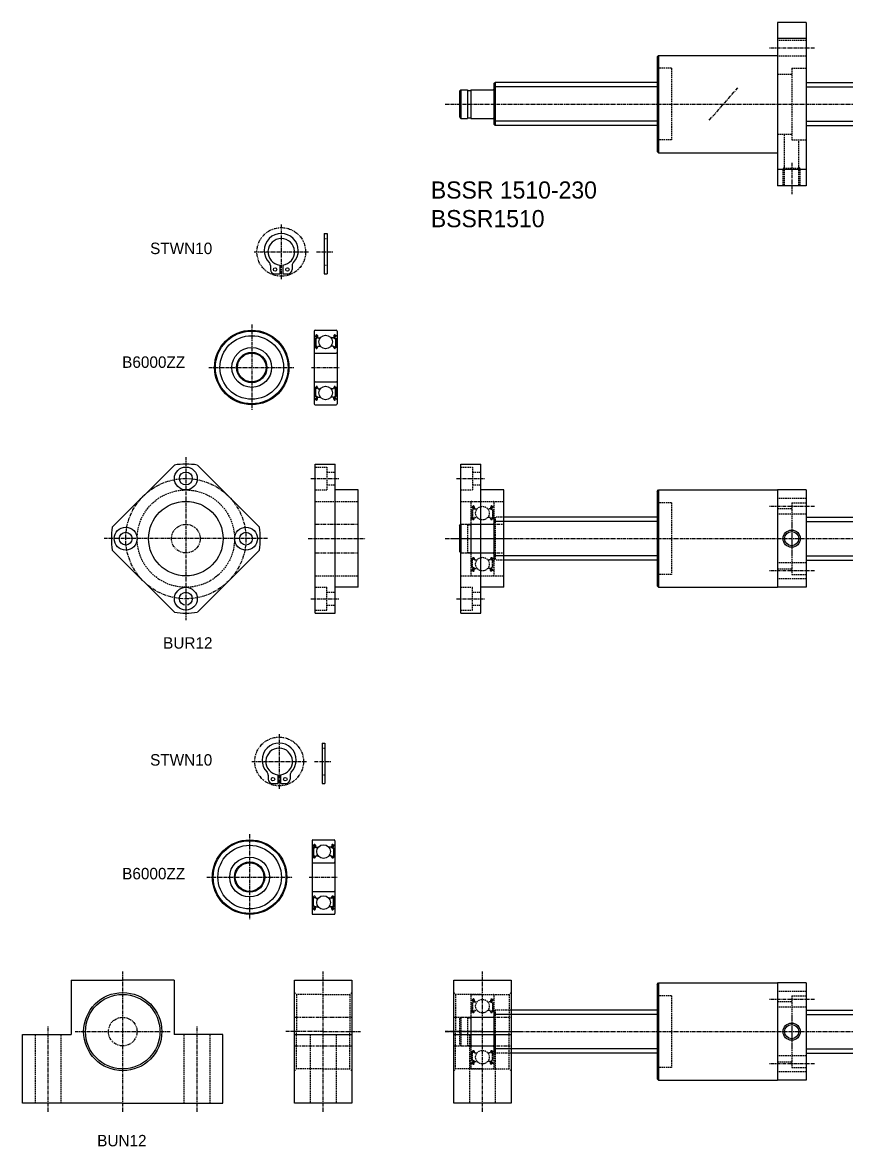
# Model space of a CAD drawing. Extents: x -133 to 443, y -316 to 82.
# Drawn here: x -132.6 to 155.1, y -315.8 to 76.6 of the extents above; entities that cross this region are included whole.
import ezdxf

# ---------------------------------------------------------------- set-up
doc = ezdxf.new("R2010")
doc.units = 0
for name, pattern in [('CENTER', [2, 1.25, -0.25, 0.25, -0.25]), ('DASHED', [0.75, 0.5, -0.25]), ('PHANTOM', [2.5, 1.25, -0.25, 0.25, -0.25, 0.25, -0.25])]:
    doc.linetypes.add(name, pattern=pattern)
doc.layers.get('0').update_dxf_attribs({"linetype": 'CONTINUOUS'})
doc.layers.add('CENTER', color=1, linetype='CENTER')

# ---------------------------------------------------------------- blocks, each defined once
blk = doc.blocks.new('BSSR1510')
at = {"color": 7, "linetype": 'CONTINUOUS'}
for p, q in [((-10, 28.5), (-10, -28.5)), ((0, 28.5), (-10, 28.5)), ((0, 28.5), (0, -28.5)), ((0, 22.87), (-10, 22.87)), ((-52, 16.5), (-51.5, 17)), ((-52, 16.5), (-52, -16.5)), ((-51.5, 17), (-10, 17)), ((-51.5, 17), (-51.5, -17)), ((-121, 4.5), (-120.5, 5)), ((-121, 4.5), (-121, -4.5)), ((-120.5, 5), (-120.5, -5)), ((-120.5, 5), (-118.15, 5)), ((-118.15, 5), (-118.15, -5)), ((-118.15, 4.8), (-117, 4.8)), ((-117, 5), (-117, -5)), ((-117, 5), (-109.2, 5)), ((-109, 7), (-108.5, 7.5)), ((-109, 7), (-109, -7)), ((-52, 7.5), (-108.5, 7.5)), ((-108.5, 7.5), (-108.5, -7.5)), ((0, 7.5), (54, 7.5)), ((54, 7.5), (54, -7.5)), ((54.2, 6), (93.5, 6)), ((84, 6), (84, -6)), ((93.5, 6), (93.5, -6)), ((93.5, 6), (94, 5.5)), ((94, 5.5), (94, -5.5)), ((94, 5), (108.5, 5)), ((108.5, 5), (108.5, -5)), ((108.5, 5), (109, 4.5)), ((109, 4.5), (109, -4.5)), ((-109, 3.6), (-109, 3.6)), ((-109, 0), (-109, 0)), ((-121, -4.5), (-120.5, -5)), ((-120.5, -5), (-118.15, -5)), ((-118.15, -4.8), (-117, -4.8)), ((-117, -5), (-109.2, -5)), ((-109, -7), (-108.5, -7.5)), ((-52, -7.5), (-108.5, -7.5)), ((0, -7.5), (54, -7.5)), ((54.2, -6), (93.5, -6)), ((94, -5.5), (93.5, -6)), ((94, -5), (108.5, -5)), ((109, -4.5), (108.5, -5)), ((-51.5, -17), (-52, -16.5)), ((-51.5, -17), (-10, -17)), ((0, -22.87), (-10, -22.87)), ((0, -28.5), (-10, -28.5))]:
    blk.add_line(p, q, dxfattribs=at)
at = {"color": 3, "linetype": 'DASHED'}
for p, q in [((0, 22.24), (-10, 22.24)), ((0, 16.74), (-10, 16.74)), ((-47, 12.5), (-52, 12.5)), ((-47, 12.5), (-47, -12.5)), ((-5, 12.5), (-5, -12.5)), ((-5, 12.5), (0, 12.5)), ((-10, 10.5), (-5, 10.5)), ((-10, -10.5), (-5, -10.5)), ((-7.46, -28.5), (-7.46, -10.5)), ((-47, -12.5), (-52, -12.5)), ((-5, -12.5), (0, -12.5)), ((-2.54, -28.5), (-2.54, -12.5)), ((-8, -22.5), (-7.46, -21.96)), ((-2, -22.5), (-8, -22.5)), ((-8, -28.5), (-8, -22.5)), ((-2, -22.5), (-2.54, -21.96)), ((-2, -28.5), (-2, -22.5))]:
    blk.add_line(p, q, dxfattribs=at)
at = {"color": 3, "linetype": 'CONTINUOUS'}
for p, q in [((-52, 6), (-109, 6)), ((0, 6), (54, 6)), ((83.05, 6), (84, 5.05)), ((84, 5.05), (94, 5.05)), ((-52, -6), (-109, -6)), ((0, -6), (54, -6)), ((83.05, -6), (84, -5.05)), ((84, -5.05), (94, -5.05))]:
    blk.add_line(p, q, dxfattribs=at)
at = {"color": 3, "linetype": 'PHANTOM'}
for p, q in [((54, 7.5), (64, 7.5)), ((64, 7.5), (64, -7.5)), ((54, -7.5), (64, -7.5))]:
    blk.add_line(p, q, dxfattribs=at)
at = {"color": 7, "linetype": 'CONTINUOUS'}
for centre, start, end in [((-109.2, 5.2), 270, 0), ((54.2, 6.2), 180, 270), ((-109.2, -5.2), 0, 90), ((54.2, -6.2), 90, 180)]:
    blk.add_arc(centre, 0.2, start, end, dxfattribs=at)
at = {"layer": 'CENTER', "color": 1, "linetype": 'CENTER'}
for p, q in [((3, 19.49), (-13, 19.49)), ((-33.81, -5.66), (-23.81, 5.66)), ((-126, 0), (114, 0)), ((-5, -20.55), (-5, -31.5))]:
    blk.add_line(p, q, dxfattribs=at)
blk = doc.blocks.new('BUN12')
at = {"color": 7, "linetype": 'CONTINUOUS'}
for p, q in [((0, -25), (0, 18)), ((0, 18), (20, 18)), ((20, 18), (20, -25)), ((0, -1), (20, -1)), ((20, -25), (0, -25))]:
    blk.add_line(p, q, dxfattribs=at)
at = {"color": 3, "linetype": 'DASHED'}
for p, q in [((0, 13.65), (0.65, 13)), ((0.65, 13), (0.65, 0)), ((10, 13), (0.65, 13)), ((10, 13), (19.35, 13)), ((20, 13.65), (19.35, 13)), ((19.35, 13), (19.35, 0)), ((0.65, -13), (0.65, 0)), ((19.35, -13), (19.35, 0)), ((5.5, -1), (5.5, -25)), ((14.5, -1), (14.5, -25)), ((0, -13.65), (0.65, -13)), ((10, -13), (0.65, -13)), ((10, -13), (19.35, -13)), ((20, -13.65), (19.35, -13))]:
    blk.add_line(p, q, dxfattribs=at)
at = {"color": 3, "linetype": 'PHANTOM'}
for p, q in [((0, 5), (20, 5)), ((0, -5), (20, -5))]:
    blk.add_line(p, q, dxfattribs=at)
at = {"layer": 'CENTER', "color": 1, "linetype": 'CENTER'}
for p, q in [((10, -28), (10, 21)), ((10, 0), (-3, 0)), ((10, 0), (23, 0))]:
    blk.add_line(p, q, dxfattribs=at)
blk = doc.blocks.new('BUR12')
at = {"color": 7, "linetype": 'CONTINUOUS'}
for p, q in [((0, -26), (0, 26)), ((0, 26), (7, 26)), ((7, -26), (7, 26)), ((15, 17), (7, 17)), ((15, -17), (15, 17)), ((15, -17), (7, -17)), ((0, -26), (7, -26))]:
    blk.add_line(p, q, dxfattribs=at)
at = {"color": 3, "linetype": 'DASHED'}
for p, q in [((0, 25), (4, 25)), ((4, 25), (4, 17)), ((4, 23.25), (7, 23.25)), ((0, 17), (4, 17)), ((4, 18.75), (7, 18.75)), ((0, 13), (15, 13)), ((0, -13), (15, -13)), ((0, -17), (4, -17)), ((4, -25), (4, -17)), ((4, -18.75), (7, -18.75)), ((7, -25), (7, -17)), ((4, -23.25), (7, -23.25)), ((0, -25), (4, -25))]:
    blk.add_line(p, q, dxfattribs=at)
at = {"color": 3, "linetype": 'PHANTOM'}
for p, q in [((0, 5), (15, 5)), ((0, -5), (15, -5))]:
    blk.add_line(p, q, dxfattribs=at)
at = {"layer": 'CENTER', "color": 1, "linetype": 'CENTER'}
for p, q in [((-1.5, 21), (8.5, 21)), ((-2.5, 0), (17.5, 0)), ((-1.5, -21), (8.5, -21))]:
    blk.add_line(p, q, dxfattribs=at)
blk = doc.blocks.new('B6000ZZ')
at = {"color": 3, "linetype": 'DASHED'}
for p, q in [((0, 12.7), (0, -12.7)), ((0.3, 13), (7.7, 13)), ((8, 12.7), (8, -12.7)), ((0.1, 11.1), (0.46, 11.1)), ((0.98, 10.5), (0.33, 10.12)), ((0.33, 10.12), (0.33, 7.3)), ((0.45, 11.09), (0.62, 11.29)), ((0.6, 10.67), (0.46, 10.82)), ((1.18, 10.38), (0.53, 10.01)), ((0.53, 10.01), (0.53, 7.3)), ((0.6, 10.96), (0.77, 11.16)), ((0.74, 10.82), (0.6, 10.96)), ((0.6, 10.67), (0.74, 10.82)), ((0.95, 11.1), (0.98, 10.5)), ((1.15, 11.12), (1.2, 10.49)), ((1.18, 10.75), (1.18, 10.38)), ((1.3, 10.4), (2.15, 10.4)), ((6.7, 10.4), (5.85, 10.4)), ((6.85, 11.12), (6.8, 10.49)), ((6.82, 10.75), (6.82, 10.38)), ((6.82, 10.38), (7.47, 10.01)), ((7.05, 11.1), (7.02, 10.5)), ((7.02, 10.5), (7.67, 10.12)), ((7.4, 10.96), (7.23, 11.16)), ((7.26, 10.82), (7.4, 10.96)), ((7.4, 10.67), (7.26, 10.82)), ((7.55, 11.09), (7.38, 11.29)), ((7.4, 10.67), (7.54, 10.82)), ((7.47, 10.01), (7.47, 7.3)), ((7.9, 11.1), (7.54, 11.1)), ((7.67, 10.12), (7.67, 7.3)), ((0.1, 6.95), (0.45, 6.95)), ((0.3, 5), (7.7, 5)), ((0.45, 6.95), (0.64, 6.72)), ((0.93, 7.3), (0.53, 7.3)), ((0.53, 7.1), (0.93, 7.1)), ((0.79, 6.65), (0.89, 6.65)), ((0.93, 7.1), (0.93, 7.3)), ((1.08, 6.78), (1.28, 7.33)), ((1.37, 7.4), (2.15, 7.4)), ((6.63, 7.4), (5.85, 7.4)), ((6.92, 6.78), (6.72, 7.33)), ((7.07, 7.3), (7.47, 7.3)), ((7.07, 7.1), (7.07, 7.3)), ((7.47, 7.1), (7.07, 7.1)), ((7.21, 6.65), (7.11, 6.65)), ((7.55, 6.95), (7.36, 6.72)), ((7.9, 6.95), (7.55, 6.95)), ((0.1, -6.95), (0.45, -6.95)), ((0.3, -5), (7.7, -5)), ((0.33, -10.12), (0.33, -7.3)), ((0.45, -6.95), (0.64, -6.72)), ((0.53, -7.1), (0.93, -7.1)), ((0.53, -10.01), (0.53, -7.3)), ((0.93, -7.3), (0.53, -7.3)), ((0.79, -6.65), (0.89, -6.65)), ((0.93, -7.1), (0.93, -7.3)), ((1.08, -6.78), (1.28, -7.33)), ((1.37, -7.4), (2.15, -7.4)), ((6.63, -7.4), (5.85, -7.4)), ((6.92, -6.78), (6.72, -7.33)), ((7.47, -7.1), (7.07, -7.1)), ((7.07, -7.1), (7.07, -7.3)), ((7.07, -7.3), (7.47, -7.3)), ((7.21, -6.65), (7.11, -6.65)), ((7.55, -6.95), (7.36, -6.72)), ((7.47, -10.01), (7.47, -7.3)), ((7.9, -6.95), (7.55, -6.95)), ((7.67, -10.12), (7.67, -7.3)), ((0.1, -11.1), (0.46, -11.1)), ((0.98, -10.5), (0.33, -10.12)), ((0.45, -11.09), (0.62, -11.29)), ((0.6, -10.67), (0.46, -10.82)), ((1.18, -10.38), (0.53, -10.01)), ((0.6, -10.67), (0.74, -10.82)), ((0.74, -10.82), (0.6, -10.96)), ((0.6, -10.96), (0.77, -11.16)), ((0.95, -11.1), (0.98, -10.5)), ((1.15, -11.12), (1.2, -10.49)), ((1.18, -10.75), (1.18, -10.38)), ((1.3, -10.4), (2.15, -10.4)), ((6.7, -10.4), (5.85, -10.4)), ((6.85, -11.12), (6.8, -10.49)), ((6.82, -10.38), (7.47, -10.01)), ((6.82, -10.75), (6.82, -10.38)), ((7.02, -10.5), (7.67, -10.12)), ((7.05, -11.1), (7.02, -10.5)), ((7.4, -10.96), (7.23, -11.16)), ((7.4, -10.67), (7.26, -10.82)), ((7.26, -10.82), (7.4, -10.96)), ((7.55, -11.09), (7.38, -11.29)), ((7.4, -10.67), (7.54, -10.82)), ((7.9, -11.1), (7.54, -11.1)), ((0.3, -13), (7.7, -13))]:
    blk.add_line(p, q, dxfattribs=at)
for centre in [(4, 8.9), (4, -8.9)]:
    blk.add_circle(centre, 2.38, dxfattribs=at)
for centre, radius, start, end in [((0.3, 12.7), 0.3, 90, 180), ((7.7, 12.7), 0.3, 0, 90), ((0.1, 11.2), 0.1, 180, 270), ((0.6, 10.96), 0.2, 140.137, 225.002), ((0.85, 11.1), 0.3, 4.9354, 140.137), ((0.85, 11.1), 0.1, 3.1017, 139.9503), ((1.3, 10.5), 0.1, 184.9354, 270), ((6.7, 10.5), 0.1, 270, 355.0646), ((7.15, 11.1), 0.3, 39.863, 175.0646), ((7.15, 11.1), 0.1, 40.0497, 176.8983), ((7.4, 10.96), 0.2, 314.998, 39.863), ((7.9, 11.2), 0.1, 270, 0), ((0.1, 6.85), 0.1, 90, 180.8103), ((0.3, 5.3), 0.3, 180, 270), ((0.53, 7.3), 0.2, 180, 270), ((0.79, 6.85), 0.2, 219.9762, 270), ((0.89, 6.85), 0.2, 270, 339.9916), ((1.37, 7.3), 0.1, 90, 159.9916), ((6.63, 7.3), 0.1, 20.0084, 90), ((7.11, 6.85), 0.2, 200.0084, 270), ((7.21, 6.85), 0.2, 270, 320.0238), ((7.47, 7.3), 0.2, 270, 0), ((7.7, 5.3), 0.3, 270, 0), ((7.9, 6.85), 0.1, 359.1897, 90), ((0.3, -5.3), 0.3, 90, 180), ((0.1, -6.85), 0.1, 179.1897, 270), ((0.53, -7.3), 0.2, 90, 180), ((0.79, -6.85), 0.2, 90, 140.0238), ((0.89, -6.85), 0.2, 20.0084, 90), ((1.37, -7.3), 0.1, 200.0084, 270), ((6.63, -7.3), 0.1, 270, 339.9916), ((7.11, -6.85), 0.2, 90, 159.9916), ((7.21, -6.85), 0.2, 39.9762, 90), ((7.47, -7.3), 0.2, 0, 90), ((7.7, -5.3), 0.3, 0, 90), ((7.9, -6.85), 0.1, 270, 0.8103), ((0.1, -11.2), 0.1, 90, 180), ((0.6, -10.96), 0.2, 134.998, 219.863), ((0.85, -11.1), 0.3, 219.863, 355.0646), ((0.85, -11.1), 0.1, 220.0497, 356.8983), ((1.3, -10.5), 0.1, 90, 175.0646), ((6.7, -10.5), 0.1, 4.9354, 90), ((7.15, -11.1), 0.3, 184.9354, 320.137), ((7.15, -11.1), 0.1, 183.1017, 319.9503), ((7.4, -10.96), 0.2, 320.137, 45.002), ((7.9, -11.2), 0.1, 0, 90), ((0.3, -12.7), 0.3, 180, 270), ((7.7, -12.7), 0.3, 270, 0)]:
    blk.add_arc(centre, radius, start, end, dxfattribs=at)
at = {"layer": 'CENTER', "color": 1, "linetype": 'CENTER'}
blk.add_line((-1, 0), (9, 0), dxfattribs=at)
blk = doc.blocks.new('BSSR1510-2')
at = {"color": 7, "linetype": 'CONTINUOUS'}
for p, q in [((-52, 16.5), (-51.5, 17)), ((-52, 16.5), (-52, -16.5)), ((-51.5, 17), (-10, 17)), ((-51.5, 17), (-51.5, -17)), ((-10, 17), (-10, -17)), ((0, 17), (-10, 17)), ((0, 17), (0, -17)), ((-121, 4.5), (-120.5, 5)), ((-121, 4.5), (-121, -4.5)), ((-120.5, 5), (-120.5, -5)), ((-52, 7.5), (-105.5, 7.5)), ((0, 7.5), (54, 7.5)), ((54, 7.5), (59, 7.5)), ((54, 7.5), (54, -7.5)), ((93.5, 6), (93.5, -6)), ((93.5, 6), (94, 5.5)), ((94, 5.5), (94, -5.5)), ((94, 5), (108.5, 5)), ((108.5, 5), (108.5, -5)), ((108.5, 5), (109, 4.5)), ((109, 4.5), (109, -4.5)), ((-121, -4.5), (-120.5, -5)), ((-52, -7.5), (-105.5, -7.5)), ((0, -7.5), (54, -7.5)), ((54, -7.5), (59, -7.5)), ((94, -5.5), (93.5, -6)), ((94, -5), (108.5, -5)), ((109, -4.5), (108.5, -5)), ((-51.5, -17), (-52, -16.5)), ((-51.5, -17), (-10, -17)), ((0, -17), (-10, -17))]:
    blk.add_line(p, q, dxfattribs=at)
at = {"color": 3, "linetype": 'DASHED'}
for p, q in [((-47, 12.5), (-52, 12.5)), ((-47, 12.5), (-47, -12.5)), ((0, 14), (-10, 14)), ((-5, 12.5), (-5, -12.5)), ((-5, 12.5), (0, 12.5)), ((-10, 10.5), (-5, 10.5)), ((0, 8.5), (-10, 8.5)), ((-120.5, 5), (-118.15, 5)), ((-118.15, 5), (-118.15, -5)), ((-118.15, 4.8), (-117, 4.8)), ((-117, 5), (-117, -5)), ((-117, 5), (-109.2, 5)), ((-109, 7), (-108.5, 7.5)), ((-109, 7), (-109, -7)), ((-108.5, 7.5), (-108.5, -7.5)), ((-105.5, 7.5), (-108.5, 7.5)), ((54.2, 6), (64, 6)), ((59, 7.5), (64, 7.5)), ((64, 7.5), (64, -7.5)), ((64, 6), (93.5, 6)), ((83.05, 6), (84, 5.05)), ((84, 6), (84, -6)), ((84, 5.05), (94, 5.05)), ((-109, 3.6), (-109, 3.6)), ((-109, 0), (-109, 0)), ((-120.5, -5), (-118.15, -5)), ((-118.15, -4.8), (-117, -4.8)), ((-117, -5), (-109.2, -5)), ((-109, -7), (-108.5, -7.5)), ((-105.5, -7.5), (-108.5, -7.5)), ((54.2, -6), (64, -6)), ((59, -7.5), (64, -7.5)), ((64, -6), (93.5, -6)), ((83.05, -6), (84, -5.05)), ((84, -5.05), (94, -5.05)), ((0, -8.5), (-10, -8.5)), ((-10, -10.5), (-5, -10.5)), ((-47, -12.5), (-52, -12.5)), ((0, -14), (-10, -14)), ((-5, -12.5), (0, -12.5))]:
    blk.add_line(p, q, dxfattribs=at)
at = {"color": 3, "linetype": 'CONTINUOUS'}
for p, q in [((-52, 6), (-109, 6)), ((0, 6), (54, 6)), ((-52, -6), (-109, -6)), ((0, -6), (54, -6))]:
    blk.add_line(p, q, dxfattribs=at)
blk.add_circle((-5, 0), 3, dxfattribs=at)
at = {"color": 7, "linetype": 'CONTINUOUS'}
blk.add_circle((-5, 0), 2.46, dxfattribs=at)
at = {"color": 3, "linetype": 'DASHED'}
for centre, start, end in [((-109.2, 5.2), 270, 0), ((-109.2, -5.2), 0, 90), ((54.2, -6.2), 90, 180)]:
    blk.add_arc(centre, 0.2, start, end, dxfattribs=at)
at = {"color": 7, "linetype": 'CONTINUOUS'}
blk.add_arc((54.2, 6.2), 0.2, 180, 270, dxfattribs=at)
at = {"layer": 'CENTER', "color": 1, "linetype": 'CENTER'}
for p, q in [((3, 11.25), (-13, 11.25)), ((-5, 5.47), (-5, -5.47)), ((-126, 0), (114, 0)), ((3, -11.25), (-13, -11.25))]:
    blk.add_line(p, q, dxfattribs=at)
blk = doc.blocks.new('BSSR1510-3')
at = {"color": 7, "linetype": 'CONTINUOUS'}
for p, q in [((-52, 16.5), (-51.5, 17)), ((-52, 16.5), (-52, -16.5)), ((-51.5, 17), (-10, 17)), ((-51.5, 17), (-51.5, -17)), ((-10, 17), (-10, -17)), ((0, 17), (-10, 17)), ((0, 17), (0, -17)), ((-52, 7.5), (-103, 7.5)), ((0, 7.5), (54, 7.5)), ((54, 7.5), (58, 7.5)), ((54, 7.5), (54, -7.5)), ((93.5, 6), (94, 5.5)), ((94, 5.5), (94, -5.5)), ((94, 5), (108.5, 5)), ((108.5, 5), (108.5, -5)), ((108.5, 5), (109, 4.5)), ((109, 4.5), (109, -4.5)), ((-52, -7.5), (-103, -7.5)), ((0, -7.5), (54, -7.5)), ((54, -7.5), (58, -7.5)), ((94, -5.5), (93.5, -6)), ((94, -5), (108.5, -5)), ((109, -4.5), (108.5, -5)), ((-51.5, -17), (-52, -16.5)), ((-51.5, -17), (-10, -17)), ((0, -17), (-10, -17))]:
    blk.add_line(p, q, dxfattribs=at)
at = {"color": 3, "linetype": 'DASHED'}
for p, q in [((-47, 12.5), (-52, 12.5)), ((-47, 12.5), (-47, -12.5)), ((0, 14), (-10, 14)), ((-5, 12.5), (-5, -12.5)), ((-5, 12.5), (0, 12.5)), ((-10, 10.5), (-5, 10.5)), ((0, 8.5), (-10, 8.5)), ((-121, 4.5), (-120.5, 5)), ((-121, 4.5), (-121, -4.5)), ((-120.5, 5), (-120.5, -5)), ((-120.5, 5), (-118.15, 5)), ((-118.15, 5), (-118.15, -5)), ((-118.15, 4.8), (-117, 4.8)), ((-117, 5), (-109.2, 5)), ((-117, 5), (-117, -5)), ((-109, 7), (-108.5, 7.5)), ((-109, 7), (-109, -7)), ((-108.5, 7.5), (-108.5, -7.5)), ((-103, 7.5), (-108.5, 7.5)), ((54.2, 6), (64, 6)), ((58, 7.5), (64, 7.5)), ((64, 7.5), (64, -7.5)), ((64, 6), (93.5, 6)), ((83.05, 6), (84, 5.05)), ((84, 6), (84, -6)), ((84, 5.05), (94, 5.05)), ((93.5, 6), (93.5, -6)), ((-109, 3.6), (-109, 3.6)), ((-109, 0), (-109, 0)), ((-121, -4.5), (-120.5, -5)), ((-120.5, -5), (-118.15, -5)), ((-118.15, -4.8), (-117, -4.8)), ((-117, -5), (-109.2, -5)), ((-109, -7), (-108.5, -7.5)), ((-103, -7.5), (-108.5, -7.5)), ((54.2, -6), (64, -6)), ((58, -7.5), (64, -7.5)), ((64, -6), (93.5, -6)), ((83.05, -6), (84, -5.05)), ((84, -5.05), (94, -5.05)), ((0, -8.5), (-10, -8.5)), ((-10, -10.5), (-5, -10.5)), ((-47, -12.5), (-52, -12.5)), ((0, -14), (-10, -14)), ((-5, -12.5), (0, -12.5))]:
    blk.add_line(p, q, dxfattribs=at)
at = {"color": 3, "linetype": 'CONTINUOUS'}
for p, q in [((-52, 6), (-109, 6)), ((0, 6), (54, 6)), ((-52, -6), (-109, -6)), ((0, -6), (54, -6))]:
    blk.add_line(p, q, dxfattribs=at)
blk.add_circle((-5, 0), 3, dxfattribs=at)
at = {"color": 7, "linetype": 'CONTINUOUS'}
blk.add_circle((-5, 0), 2.46, dxfattribs=at)
at = {"color": 3, "linetype": 'DASHED'}
for centre, start, end in [((-109.2, 5.2), 270, 0), ((-109.2, -5.2), 0, 90), ((54.2, -6.2), 90, 180)]:
    blk.add_arc(centre, 0.2, start, end, dxfattribs=at)
at = {"color": 7, "linetype": 'CONTINUOUS'}
blk.add_arc((54.2, 6.2), 0.2, 180, 270, dxfattribs=at)
at = {"layer": 'CENTER', "color": 1, "linetype": 'CENTER'}
for p, q in [((3, 11.25), (-13, 11.25)), ((-5, 5.47), (-5, -5.47)), ((-126, 0), (114, 0)), ((3, -11.25), (-13, -11.25))]:
    blk.add_line(p, q, dxfattribs=at)

msp = doc.modelspace()

# ---------------------------------------------------------------- linework, layer by layer
at = {"color": 7, "linetype": 'CONTINUOUS'}
for p, q in [((-27.24, 2.97), (-27.24, -11.13)), ((-27.24, 2.97), (-26.24, 2.97)), ((-26.24, 2.97), (-26.24, -11.13)), ((-46.04, -8.21), (-46.04, -9.63)), ((-44.54, -11.13), (-42.74, -11.13)), ((-42.74, -8.1), (-42.74, -11.13)), ((-42.74, -8.86), (-42.74, -8.86)), ((-42.74, -9.61), (-42.74, -9.61)), ((-41.74, -8.1), (-41.74, -11.13)), ((-41.74, -11.13), (-39.94, -11.13)), ((-38.44, -8.21), (-38.44, -9.63)), ((-27.24, -11.13), (-26.24, -11.13)), ((-79.57, -77.9), (-101.25, -99.58)), ((-71.55, -77.9), (-49.87, -99.58)), ((-101.25, -107.6), (-79.57, -129.27)), ((-49.87, -107.6), (-71.55, -129.27)), ((-27.98, -174.96), (-27.98, -189.06)), ((-27.98, -174.96), (-26.98, -174.96)), ((-26.98, -174.96), (-26.98, -189.06)), ((-46.78, -186.15), (-46.78, -187.56)), ((-43.48, -186.03), (-43.48, -189.06)), ((-43.48, -186.79), (-43.48, -186.79)), ((-43.48, -187.55), (-43.48, -187.55)), ((-42.48, -186.03), (-42.48, -189.06)), ((-39.18, -186.15), (-39.18, -187.56)), ((-45.28, -189.06), (-43.48, -189.06)), ((-42.48, -189.06), (-40.68, -189.06)), ((-27.98, -189.06), (-26.98, -189.06)), ((-115.61, -257.73), (-97.61, -257.73)), ((-115.61, -257.73), (-115.61, -276.73)), ((-79.61, -257.73), (-97.61, -257.73)), ((-79.61, -257.73), (-79.61, -276.73)), ((-132.61, -300.73), (-132.61, -276.73)), ((-62.61, -300.73), (-62.61, -276.73)), ((-97.61, -300.73), (-132.61, -300.73)), ((-97.61, -300.73), (-62.61, -300.73))]:
    msp.add_line(p, q, dxfattribs=at)
at = {"color": 3, "linetype": 'DASHED'}
for p, q in [((-27.24, 1.17), (-26.24, 1.17)), ((-27.24, -8.13), (-26.24, -8.13)), ((-27.98, -176.76), (-26.98, -176.76)), ((-27.98, -186.06), (-26.98, -186.06)), ((-128.11, -300.73), (-128.11, -276.73)), ((-119.11, -300.73), (-119.11, -276.73)), ((-76.11, -300.73), (-76.11, -276.73)), ((-67.11, -300.73), (-67.11, -276.73))]:
    msp.add_line(p, q, dxfattribs=at)
for p, q in [((-30.74, -31.13), (-30.74, -56.53)), ((-30.44, -30.83), (-23.04, -30.83)), ((-22.74, -31.13), (-22.74, -56.53)), ((-30.64, -32.73), (-30.28, -32.73)), ((-29.76, -33.33), (-30.41, -33.7)), ((-30.41, -33.7), (-30.41, -36.53)), ((-30.29, -32.74), (-30.12, -32.54)), ((-30.14, -33.15), (-30.28, -33.01)), ((-29.56, -33.44), (-30.21, -33.82)), ((-30.21, -33.82), (-30.21, -36.53)), ((-30.14, -32.87), (-29.97, -32.67)), ((-30, -33.01), (-30.14, -32.87)), ((-30.14, -33.15), (-30, -33.01)), ((-29.79, -32.73), (-29.76, -33.33)), ((-29.59, -32.7), (-29.54, -33.34)), ((-29.56, -33.08), (-29.56, -33.44)), ((-29.44, -33.43), (-28.59, -33.43)), ((-24.04, -33.43), (-24.89, -33.43)), ((-23.89, -32.7), (-23.94, -33.34)), ((-23.92, -33.08), (-23.92, -33.44)), ((-23.92, -33.44), (-23.27, -33.82)), ((-23.69, -32.73), (-23.72, -33.33)), ((-23.72, -33.33), (-23.07, -33.7)), ((-23.34, -32.87), (-23.51, -32.67)), ((-23.48, -33.01), (-23.34, -32.87)), ((-23.34, -33.15), (-23.48, -33.01)), ((-23.19, -32.74), (-23.36, -32.54)), ((-23.34, -33.15), (-23.2, -33.01)), ((-23.27, -33.82), (-23.27, -36.53)), ((-22.84, -32.73), (-23.2, -32.73)), ((-23.07, -33.7), (-23.07, -36.53)), ((-30.64, -36.88), (-30.29, -36.88)), ((-30.44, -38.83), (-23.04, -38.83)), ((-30.29, -36.88), (-30.1, -37.11)), ((-29.81, -36.53), (-30.21, -36.53)), ((-30.21, -36.73), (-29.81, -36.73)), ((-29.94, -37.18), (-29.85, -37.18)), ((-29.81, -36.73), (-29.81, -36.53)), ((-29.66, -37.05), (-29.46, -36.49)), ((-29.36, -36.43), (-28.59, -36.43)), ((-24.11, -36.43), (-24.89, -36.43)), ((-23.82, -37.05), (-24.02, -36.49)), ((-23.67, -36.53), (-23.27, -36.53)), ((-23.67, -36.73), (-23.67, -36.53)), ((-23.27, -36.73), (-23.67, -36.73)), ((-23.53, -37.18), (-23.63, -37.18)), ((-23.19, -36.88), (-23.38, -37.11)), ((-22.84, -36.88), (-23.19, -36.88)), ((-30.64, -50.78), (-30.29, -50.78)), ((-30.44, -48.83), (-23.04, -48.83)), ((-30.29, -50.78), (-30.1, -50.55)), ((-30.21, -50.93), (-29.81, -50.93)), ((-29.94, -50.48), (-29.85, -50.48)), ((-29.81, -50.93), (-29.81, -51.13)), ((-29.66, -50.61), (-29.46, -51.16)), ((-23.82, -50.61), (-24.02, -51.16)), ((-23.27, -50.93), (-23.67, -50.93)), ((-23.67, -50.93), (-23.67, -51.13)), ((-23.53, -50.48), (-23.63, -50.48)), ((-23.19, -50.78), (-23.38, -50.55)), ((-22.84, -50.78), (-23.19, -50.78)), ((-30.64, -54.93), (-30.28, -54.93)), ((-30.41, -53.95), (-30.41, -51.13)), ((-29.76, -54.33), (-30.41, -53.95)), ((-30.29, -54.91), (-30.12, -55.12)), ((-30.14, -54.5), (-30.28, -54.64)), ((-30.21, -53.84), (-30.21, -51.13)), ((-29.81, -51.13), (-30.21, -51.13)), ((-29.56, -54.21), (-30.21, -53.84)), ((-30.14, -54.5), (-30, -54.65)), ((-30, -54.65), (-30.14, -54.79)), ((-30.14, -54.79), (-29.97, -54.99)), ((-29.79, -54.93), (-29.76, -54.33)), ((-29.59, -54.95), (-29.54, -54.32)), ((-29.56, -54.57), (-29.56, -54.21)), ((-29.44, -54.23), (-28.59, -54.23)), ((-29.36, -51.23), (-28.59, -51.23)), ((-24.11, -51.23), (-24.89, -51.23)), ((-24.04, -54.23), (-24.89, -54.23)), ((-23.89, -54.95), (-23.94, -54.32)), ((-23.92, -54.21), (-23.27, -53.84)), ((-23.92, -54.57), (-23.92, -54.21)), ((-23.72, -54.33), (-23.07, -53.95)), ((-23.69, -54.93), (-23.72, -54.33)), ((-23.67, -51.13), (-23.27, -51.13)), ((-23.34, -54.79), (-23.51, -54.99)), ((-23.34, -54.5), (-23.48, -54.65)), ((-23.48, -54.65), (-23.34, -54.79)), ((-23.19, -54.91), (-23.36, -55.12)), ((-23.34, -54.5), (-23.2, -54.64)), ((-23.27, -53.84), (-23.27, -51.13)), ((-22.84, -54.93), (-23.2, -54.93)), ((-23.07, -53.95), (-23.07, -51.13)), ((-30.44, -56.83), (-23.04, -56.83)), ((-31.48, -209.06), (-31.48, -234.46)), ((-31.38, -210.66), (-31.02, -210.66)), ((-31.18, -208.76), (-23.78, -208.76)), ((-30.5, -211.26), (-31.15, -211.64)), ((-31.15, -211.64), (-31.15, -214.46)), ((-31.03, -210.68), (-30.86, -210.47)), ((-30.88, -211.09), (-31.02, -210.95)), ((-30.3, -211.38), (-30.95, -211.75)), ((-30.95, -211.75), (-30.95, -214.46)), ((-30.88, -210.8), (-30.7, -210.6)), ((-30.73, -210.95), (-30.88, -210.8)), ((-30.88, -211.09), (-30.73, -210.95)), ((-30.53, -210.66), (-30.5, -211.26)), ((-30.33, -210.64), (-30.27, -211.27)), ((-30.3, -211.02), (-30.3, -211.38)), ((-30.17, -211.36), (-29.33, -211.36)), ((-24.78, -211.36), (-25.63, -211.36)), ((-24.63, -210.64), (-24.68, -211.27)), ((-24.66, -211.02), (-24.66, -211.38)), ((-24.66, -211.38), (-24.01, -211.75)), ((-24.43, -210.66), (-24.46, -211.26)), ((-24.46, -211.26), (-23.81, -211.64)), ((-24.08, -210.8), (-24.25, -210.6)), ((-24.22, -210.95), (-24.08, -210.8)), ((-24.08, -211.09), (-24.22, -210.95)), ((-23.93, -210.68), (-24.1, -210.47)), ((-24.08, -211.09), (-23.94, -210.95)), ((-24.01, -211.75), (-24.01, -214.46)), ((-23.58, -210.66), (-23.94, -210.66)), ((-23.81, -211.64), (-23.81, -214.46)), ((-23.48, -209.06), (-23.48, -234.46)), ((-31.38, -214.81), (-31.03, -214.81)), ((-31.03, -214.81), (-30.84, -215.04)), ((-30.55, -214.46), (-30.95, -214.46)), ((-30.95, -214.66), (-30.55, -214.66)), ((-30.68, -215.11), (-30.59, -215.11)), ((-30.55, -214.66), (-30.55, -214.46)), ((-30.4, -214.98), (-30.2, -214.43)), ((-30.1, -214.36), (-29.33, -214.36)), ((-24.85, -214.36), (-25.63, -214.36)), ((-24.56, -214.98), (-24.76, -214.43)), ((-24.41, -214.66), (-24.41, -214.46)), ((-24.41, -214.46), (-24.01, -214.46)), ((-24.01, -214.66), (-24.41, -214.66)), ((-24.27, -215.11), (-24.37, -215.11)), ((-23.93, -214.81), (-24.12, -215.04)), ((-23.58, -214.81), (-23.93, -214.81)), ((-31.18, -216.76), (-23.78, -216.76)), ((-31.18, -226.76), (-23.78, -226.76)), ((-31.38, -228.71), (-31.03, -228.71)), ((-31.15, -231.89), (-31.15, -229.06)), ((-31.03, -228.71), (-30.84, -228.48)), ((-30.95, -228.86), (-30.55, -228.86)), ((-30.95, -231.77), (-30.95, -229.06)), ((-30.55, -229.06), (-30.95, -229.06)), ((-30.68, -228.41), (-30.59, -228.41)), ((-30.55, -228.86), (-30.55, -229.06)), ((-30.4, -228.54), (-30.2, -229.1)), ((-30.1, -229.16), (-29.33, -229.16)), ((-24.85, -229.16), (-25.63, -229.16)), ((-24.56, -228.54), (-24.76, -229.1)), ((-24.41, -228.86), (-24.41, -229.06)), ((-24.01, -228.86), (-24.41, -228.86)), ((-24.41, -229.06), (-24.01, -229.06)), ((-24.27, -228.41), (-24.37, -228.41)), ((-23.93, -228.71), (-24.12, -228.48)), ((-24.01, -231.77), (-24.01, -229.06)), ((-23.58, -228.71), (-23.93, -228.71)), ((-23.81, -231.89), (-23.81, -229.06)), ((-31.38, -232.86), (-31.02, -232.86)), ((-31.18, -234.76), (-23.78, -234.76)), ((-30.5, -232.26), (-31.15, -231.89)), ((-31.03, -232.85), (-30.86, -233.05)), ((-30.88, -232.44), (-31.02, -232.58)), ((-30.3, -232.15), (-30.95, -231.77)), ((-30.88, -232.44), (-30.73, -232.58)), ((-30.73, -232.58), (-30.88, -232.72)), ((-30.88, -232.72), (-30.7, -232.92)), ((-30.53, -232.86), (-30.5, -232.26)), ((-30.33, -232.89), (-30.27, -232.25)), ((-30.3, -232.51), (-30.3, -232.15)), ((-30.17, -232.16), (-29.33, -232.16)), ((-24.78, -232.16), (-25.63, -232.16)), ((-24.63, -232.89), (-24.68, -232.25)), ((-24.66, -232.15), (-24.01, -231.77)), ((-24.66, -232.51), (-24.66, -232.15)), ((-24.46, -232.26), (-23.81, -231.89)), ((-24.43, -232.86), (-24.46, -232.26)), ((-24.08, -232.72), (-24.25, -232.92)), ((-24.08, -232.44), (-24.22, -232.58)), ((-24.22, -232.58), (-24.08, -232.72)), ((-23.93, -232.85), (-24.1, -233.05)), ((-24.08, -232.44), (-23.94, -232.58)), ((-23.58, -232.86), (-23.94, -232.86))]:
    msp.add_line(p, q)
at = {"color": 7, "linetype": 'CONTINUOUS'}
for points in [[(-132.61, -276.73), (-115.61, -276.73)], [(-62.61, -276.73), (-79.61, -276.73)]]:
    msp.add_lwpolyline(points, dxfattribs=at)
at = {"color": 3, "linetype": 'PHANTOM'}
for centre, radius in [((-42.24, -3.48), 8.5), ((-75.56, -103.59), 5), ((-42.98, -181.41), 8.5), ((-97.61, -275.73), 5)]:
    msp.add_circle(centre, radius, dxfattribs=at)
at = {"color": 7, "linetype": 'CONTINUOUS'}
for centre, radius in [((-44.39, -9.63), 0.6), ((-40.09, -9.63), 0.6), ((-52.55, -43.83), 13), ((-52.55, -43.83), 12.7), ((-52.55, -43.83), 11.1), ((-52.55, -43.83), 6.95), ((-52.55, -43.83), 5.3), ((-52.55, -43.83), 5), ((-75.56, -82.59), 4), ((-75.56, -82.59), 2.25), ((-75.56, -103.59), 13), ((-96.56, -103.59), 4), ((-96.56, -103.59), 2.25), ((-54.56, -103.59), 4), ((-54.56, -103.59), 2.25), ((-75.56, -124.59), 4), ((-75.56, -124.59), 2.25), ((-45.13, -187.56), 0.6), ((-40.83, -187.56), 0.6), ((-53.29, -221.76), 13), ((-53.29, -221.76), 12.7), ((-53.29, -221.76), 11.1), ((-53.29, -221.76), 6.95), ((-53.29, -221.76), 5.3), ((-53.29, -221.76), 5), ((-97.61, -275.73), 13.65), ((-97.61, -275.73), 13)]:
    msp.add_circle(centre, radius, dxfattribs=at)
for centre in [(-26.74, -34.93), (-26.74, -52.73), (-27.48, -212.86), (-27.48, -230.66)]:
    msp.add_circle(centre, 2.38)
at = {"color": 3, "linetype": 'DASHED'}
msp.add_circle((-75.56, -103.59), 17, dxfattribs=at)
at = {"color": 7, "linetype": 'CONTINUOUS'}
for centre, radius, start, end in [((-42.24, -2.98), 5.95, 315.3497, 224.6503), ((-42.24, -3.48), 4.65, 276.1728, 263.8272), ((-47.54, -8.21), 1.5, 0, 44.6503), ((-36.94, -8.21), 1.5, 135.3497, 180), ((-44.54, -9.63), 1.5, 180, 270), ((-39.94, -9.63), 1.5, 270, 0), ((-75.56, -103.59), 26, 81.1289, 98.8711), ((-75.56, -103.59), 26, 171.1289, 188.8711), ((-75.56, -103.59), 26, 351.1289, 8.8711), ((-75.56, -103.59), 26, 261.1289, 278.8711), ((-42.98, -180.91), 5.95, 315.3497, 224.6503), ((-42.98, -181.41), 4.65, 276.1728, 263.8272), ((-48.28, -186.15), 1.5, 0, 44.6503), ((-45.28, -187.56), 1.5, 180, 270), ((-40.68, -187.56), 1.5, 270, 0), ((-37.68, -186.15), 1.5, 135.3497, 180)]:
    msp.add_arc(centre, radius, start, end, dxfattribs=at)
for centre, radius, start, end in [((-30.44, -31.13), 0.3, 90, 180), ((-23.04, -31.13), 0.3, 0, 90), ((-30.64, -32.63), 0.1, 180, 270), ((-30.14, -32.87), 0.2, 140.137, 225.002), ((-29.89, -32.73), 0.3, 4.9354, 140.137), ((-29.89, -32.73), 0.1, 3.1017, 139.9503), ((-29.44, -33.33), 0.1, 184.9354, 270), ((-24.04, -33.33), 0.1, 270, 355.0646), ((-23.59, -32.73), 0.3, 39.863, 175.0646), ((-23.59, -32.73), 0.1, 40.0497, 176.8983), ((-23.34, -32.87), 0.2, 314.998, 39.863), ((-22.84, -32.63), 0.1, 270, 0), ((-30.64, -36.98), 0.1, 90, 180.8103), ((-30.44, -38.53), 0.3, 180, 270), ((-30.21, -36.53), 0.2, 180, 270), ((-29.94, -36.98), 0.2, 219.9762, 270), ((-29.85, -36.98), 0.2, 270, 339.9916), ((-29.36, -36.53), 0.1, 90, 159.9916), ((-24.11, -36.53), 0.1, 20.0084, 90), ((-23.63, -36.98), 0.2, 200.0084, 270), ((-23.53, -36.98), 0.2, 270, 320.0238), ((-23.27, -36.53), 0.2, 270, 0), ((-23.04, -38.53), 0.3, 270, 0), ((-22.84, -36.98), 0.1, 359.1897, 90), ((-30.44, -49.13), 0.3, 90, 180), ((-30.64, -50.68), 0.1, 179.1897, 270), ((-30.21, -51.13), 0.2, 90, 180), ((-29.94, -50.68), 0.2, 90, 140.0238), ((-29.85, -50.68), 0.2, 20.0084, 90), ((-23.63, -50.68), 0.2, 90, 159.9916), ((-23.53, -50.68), 0.2, 39.9762, 90), ((-23.27, -51.13), 0.2, 0, 90), ((-23.04, -49.13), 0.3, 0, 90), ((-22.84, -50.68), 0.1, 270, 0.8103), ((-30.64, -55.03), 0.1, 90, 180), ((-30.14, -54.79), 0.2, 134.998, 219.863), ((-29.89, -54.92), 0.1, 220.0497, 356.8983), ((-29.44, -54.33), 0.1, 90, 175.0646), ((-29.36, -51.13), 0.1, 200.0084, 270), ((-24.11, -51.13), 0.1, 270, 339.9916), ((-24.04, -54.33), 0.1, 4.9354, 90), ((-23.59, -54.92), 0.1, 183.1017, 319.9503), ((-23.34, -54.79), 0.2, 320.137, 45.002), ((-22.84, -55.03), 0.1, 0, 90), ((-30.44, -56.53), 0.3, 180, 270), ((-29.89, -54.93), 0.3, 219.863, 355.0646), ((-23.59, -54.93), 0.3, 184.9354, 320.137), ((-23.04, -56.53), 0.3, 270, 0), ((-31.18, -209.06), 0.3, 90, 180), ((-31.38, -210.56), 0.1, 180, 270), ((-30.88, -210.8), 0.2, 140.137, 225.002), ((-30.63, -210.66), 0.3, 4.9354, 140.137), ((-30.63, -210.67), 0.1, 3.1017, 139.9503), ((-30.17, -211.26), 0.1, 184.9354, 270), ((-24.78, -211.26), 0.1, 270, 355.0646), ((-24.33, -210.66), 0.3, 39.863, 175.0646), ((-24.33, -210.67), 0.1, 40.0497, 176.8983), ((-24.08, -210.8), 0.2, 314.998, 39.863), ((-23.78, -209.06), 0.3, 0, 90), ((-23.58, -210.56), 0.1, 270, 0), ((-31.38, -214.91), 0.1, 90, 180.8103), ((-30.95, -214.46), 0.2, 180, 270), ((-30.68, -214.91), 0.2, 219.9762, 270), ((-30.59, -214.91), 0.2, 270, 339.9916), ((-30.1, -214.46), 0.1, 90, 159.9916), ((-24.85, -214.46), 0.1, 20.0084, 90), ((-24.37, -214.91), 0.2, 200.0084, 270), ((-24.27, -214.91), 0.2, 270, 320.0238), ((-24.01, -214.46), 0.2, 270, 0), ((-23.58, -214.91), 0.1, 359.1897, 90), ((-31.18, -216.46), 0.3, 180, 270), ((-23.78, -216.46), 0.3, 270, 0), ((-31.18, -227.06), 0.3, 90, 180), ((-23.78, -227.06), 0.3, 0, 90), ((-31.38, -228.61), 0.1, 179.1897, 270), ((-30.95, -229.06), 0.2, 90, 180), ((-30.68, -228.61), 0.2, 90, 140.0238), ((-30.59, -228.61), 0.2, 20.0084, 90), ((-30.1, -229.06), 0.1, 200.0084, 270), ((-24.85, -229.06), 0.1, 270, 339.9916), ((-24.37, -228.61), 0.2, 90, 159.9916), ((-24.27, -228.61), 0.2, 39.9762, 90), ((-24.01, -229.06), 0.2, 0, 90), ((-23.58, -228.61), 0.1, 270, 0.8103), ((-31.38, -232.96), 0.1, 90, 180), ((-31.18, -234.46), 0.3, 180, 270), ((-30.88, -232.72), 0.2, 134.998, 219.863), ((-30.63, -232.86), 0.3, 219.863, 355.0646), ((-30.63, -232.86), 0.1, 220.0497, 356.8983), ((-30.17, -232.26), 0.1, 90, 175.0646), ((-24.78, -232.26), 0.1, 4.9354, 90), ((-24.33, -232.86), 0.3, 184.9354, 320.137), ((-24.33, -232.86), 0.1, 183.1017, 319.9503), ((-24.08, -232.72), 0.2, 320.137, 45.002), ((-23.78, -234.46), 0.3, 270, 0), ((-23.58, -232.96), 0.1, 0, 90)]:
    msp.add_arc(centre, radius, start, end)
at = {"layer": 'CENTER', "color": 1, "linetype": 'CENTER'}
for p, q in [((-42.24, 6.04), (-42.24, -12.99)), ((-51.75, -3.48), (-32.72, -3.48)), ((-29.93, -3.48), (-24, -3.48)), ((-52.55, -28.83), (-52.55, -58.83)), ((-67.55, -43.83), (-37.55, -43.83)), ((-31.74, -43.83), (-21.74, -43.83)), ((-75.56, -75.09), (-75.56, -132.09)), ((-47.06, -103.59), (-104.06, -103.59)), ((-42.98, -171.89), (-42.98, -190.93)), ((-52.49, -181.41), (-33.46, -181.41)), ((-30.67, -181.41), (-24.74, -181.41)), ((-53.29, -206.76), (-53.29, -236.76)), ((-68.29, -221.76), (-38.29, -221.76)), ((-32.48, -221.76), (-22.48, -221.76)), ((-97.61, -303.73), (-97.61, -254.73)), ((-123.61, -303.73), (-123.61, -273.73)), ((-71.61, -303.73), (-71.61, -273.73)), ((-114.26, -275.73), (-80.96, -275.73))]:
    msp.add_line(p, q, dxfattribs=at)
msp.add_circle((-75.56, -103.59), 21, dxfattribs=at)

# ---------------------------------------------------------------- block references
at = {"color": 7, "linetype": 'CONTINUOUS'}
for name, p in [('BSSR1510', (141, 48.13)), ('BUR12', (-30.37, -103.59)), ('BUR12', (20.5, -103.59)), ('BSSR1510-2', (141, -103.59)), ('B6000ZZ', (24, -103.59)), ('BUN12', (-37.61, -275.73)), ('BUN12', (18, -275.73)), ('BSSR1510-3', (141, -275.73)), ('B6000ZZ', (24, -275.73))]:
    msp.add_blockref(name, p, dxfattribs=at)

# ---------------------------------------------------------------- texts
for s, p in [('BSSR 1510-230', (10, 15.14)), ('BSSR1510', (10, 5.14))]:
    msp.add_text(s, height=6, dxfattribs=at).set_placement(p)
for s, p in [('STWN10', (-88.04, -4.24)), ('B6000ZZ', (-97.8, -43.96)), ('BUR12', (-83.5, -142.02)), ('STWN10', (-88.04, -182.84)), ('B6000ZZ', (-97.8, -222.56)), ('BUN12', (-106.53, -315.78))]:
    msp.add_text(s, height=4).set_placement(p)

doc.saveas('drawing.dxf')
